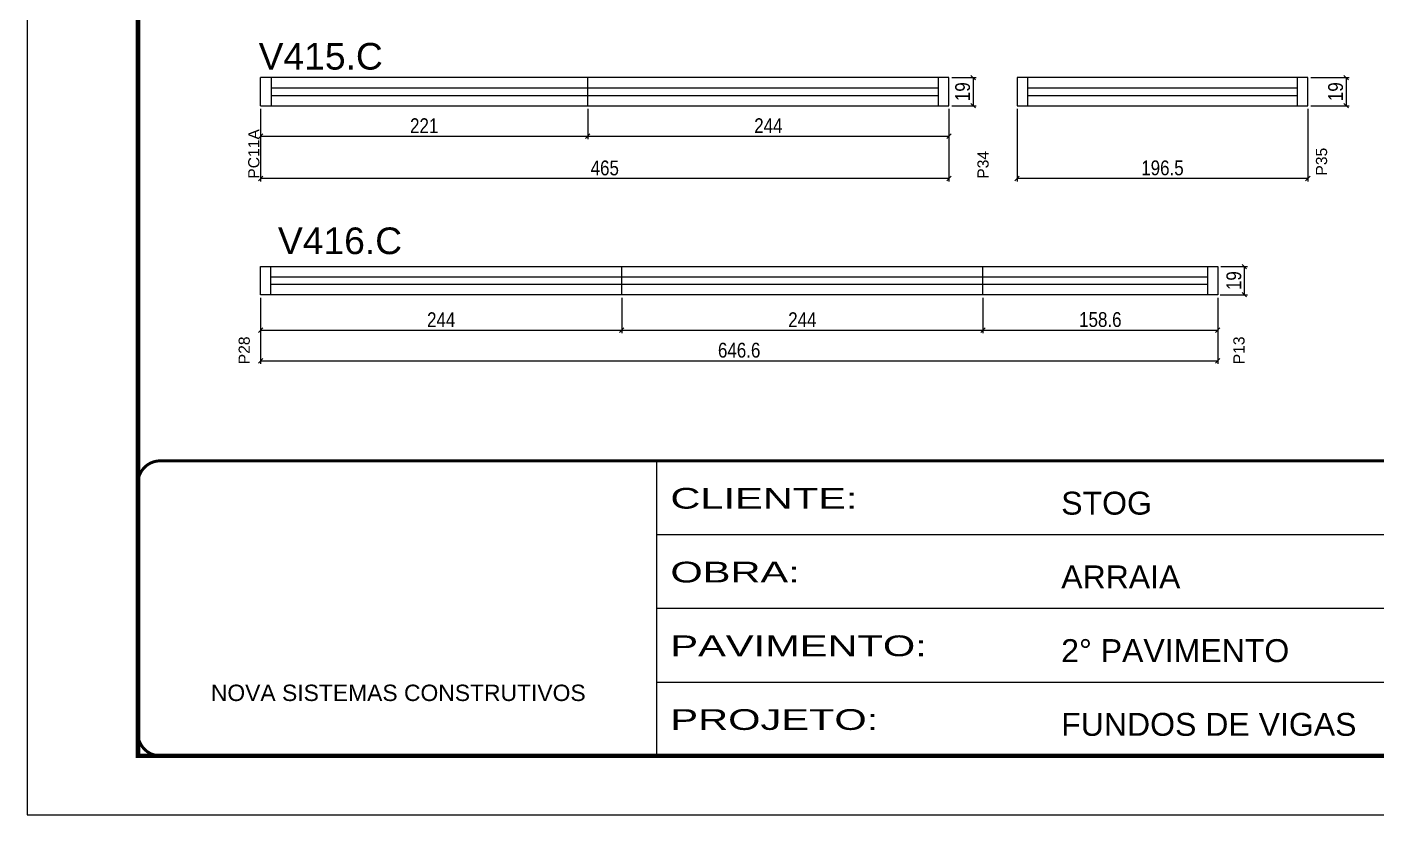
# Model space of a CAD drawing. Extents: x -3394 to 16474, y 3662 to 14397.
# Drawn here: x 7442 to 8354, y 12198 to 12730 of the extents above; entities that cross this region are included whole.
import ezdxf

# ---------------------------------------------------------------- set-up
doc = ezdxf.new("R2010")
doc.units = 0
doc.linetypes.add('CONTINUO', pattern=[0])
doc.linetypes.add('DASHED', pattern=[0.75, 0.5, -0.25])
doc.layers.get('0').update_dxf_attribs({"linetype": 'CONTINUOUS'})
doc.layers.get('Defpoints').update_dxf_attribs({"linetype": 'CONTINUOUS'})
for name, color, linetype in [('COTA', 241, 'CONTINUOUS'), ('NOMENCLATURA', 7, 'CONTINUOUS'), ('Painéis', 200, 'CONTINUOUS'), ('SARR_2.2x7', 40, 'CONTINUOUS')]:
    doc.layers.add(name, color=color, linetype=linetype)
doc.layers.add('Folhas', color=255, linetype='CONTINUOUS', lineweight=9)
doc.layers.add('SARRAFO DE PRESSAO', color=251, linetype='DASHED', lineweight=9)
doc.styles.add('ARIAL', font='arial.ttf')
doc.styles.add('COTA TECNICA', font='techl___.ttf', dxfattribs={"height": 10})
doc.styles.add('Tecnologia', font='')
doc.styles.get('Tecnologia').set_extended_font_data('Forgotten Futurist')
doc.dimstyles.new('PAINEL', dxfattribs={"dimtxt": 10, "dimasz": 3, "dimexe": 3, "dimexo": 3, "dimgap": 3, "dimtad": 1, "dimdec": 1, "dimzin": 12, "dimdsep": 46, "dimtxsty": 'COTA TECNICA', "dimblk1": 'OBLIQUE', "dimblk2": 'OBLIQUE', "dimsah": 1, "dimcen": 0.9, "dimclrd": 4, "dimclre": 4, "dimclrt": 240, "dimadec": 1, "dimazin": 3, "dimtfac": 1, "dimtdec": 1, "dimtmove": 0, "dimatfit": 3, "dimfxl": 1, "dimtolj": 1, "dimtzin": 12, "dimarcsym": 0})

# ---------------------------------------------------------------- blocks, each defined once
blk = doc.blocks.new('9999999999')
at = {"color": 30, "linetype": 'CONTINUO'}
for p, q in [((98564.56, 34230.21), (98564.56, 34429.45)), ((98564.56, 34379.64), (99583.98, 34379.64)), ((98564.56, 34329.83), (99487.98, 34329.83)), ((98564.56, 34280.02), (99487.98, 34280.02))]:
    blk.add_line(p, q, dxfattribs=at)
at = {"color": 30, "linetype": 'CONTINUO', "const_width": 2}
blk.add_lwpolyline([(99583.98, 34230.21), (99583.98, 34414.45, 0.414214), (99568.98, 34429.45), (98228.98, 34429.45, 0.414214), (98213.98, 34414.45), (98213.98, 34245.21, 0.414214), (98228.98, 34230.21), (99583.98, 34230.21)], format="xyb", dxfattribs=at)
at = {"layer": 'Folhas'}
blk.add_lwpolyline([(98138.98, 34190.21), (99623.98, 34190.21), (99623.98, 35240.21), (98138.98, 35240.21)], close=True, dxfattribs=at)
at = {"layer": 'Folhas', "color": 30, "const_width": 3}
blk.add_lwpolyline([(98213.98, 34230.21), (99583.98, 34230.21), (99583.98, 35200.21), (98213.98, 35200.21)], close=True, dxfattribs=at)
at = {"color": 7, "linetype": 'Continuous', "ltscale": 5, "style": 'ARIAL'}
for s, height, p in [('STOG', 15.483, (98837.68, 34393.13)), ('ARRAIA', 15.483, (98837.68, 34343.32)), ('2° PAVIMENTO', 15.4829, (98837.68, 34293.51)), ('NOVA SISTEMAS CONSTRUTIVOS', 11.0592, (98263.19, 34267.21)), ('FUNDOS DE VIGAS', 15.4829, (98837.68, 34243.7))]:
    blk.add_text(s, height=height, dxfattribs=at).set_placement(p)
at = {"layer": 'Folhas', "color": 7, "style": 'Tecnologia', "width": 1.5}
for s, p in [('CLIENTE:', (98573.65, 34397.17)), ('OBRA:', (98573.65, 34347.31)), ('PAVIMENTO:', (98573.65, 34297.5)), ('PROJETO:', (98573.65, 34247.69))]:
    blk.add_text(s, height=14, dxfattribs=at).set_placement(p)
blk = doc.blocks.new('_Oblique')
at = {"color": 0, "linetype": 'ByBlock', "lineweight": -2}
blk.add_line((-0.5, -0.5), (0.5, 0.5), dxfattribs=at)
blk = doc.blocks.new('*D84')
at = {"layer": 'COTA', "color": 4, "linetype": 'Continuous', "lineweight": -2, "transparency": 16777216}
for p, q in [((7600.02, 12675.11), (7600.02, 12654.58)), ((7821.06, 12675.11), (7821.06, 12654.58)), ((7600.02, 12656.58), (7821.06, 12656.58))]:
    blk.add_line(p, q, dxfattribs=at)
at = {"layer": 'Defpoints', "color": 0, "linetype": 'Continuous', "transparency": 16777216}
for p in [(7600.02, 12677.11), (7821.06, 12677.11), (7821.06, 12656.58)]:
    blk.add_point(p, dxfattribs=at)
at = {"layer": 'COTA', "color": 4, "linetype": 'Continuous', "lineweight": -2, "transparency": 16777216, "xscale": 3, "yscale": 3, "zscale": 3, "rotation": 180}
blk.add_blockref('_Oblique', (7600.02, 12656.58), dxfattribs=at)
at = {"layer": 'COTA', "color": 4, "linetype": 'Continuous', "lineweight": -2, "transparency": 16777216, "xscale": 3, "yscale": 3, "zscale": 3}
blk.add_blockref('_Oblique', (7821.06, 12656.58), dxfattribs=at)
at = {"layer": 'COTA', "color": 240, "linetype": 'Continuous', "transparency": 16777216, "insert": (7710.54, 12663.63), "char_height": 10, "attachment_point": 5, "style": 'COTA TECNICA'}
blk.add_mtext('\\A1;221', dxfattribs=at)
blk = doc.blocks.new('*D85')
at = {"layer": 'COTA', "color": 4, "linetype": 'Continuous', "lineweight": -2, "transparency": 16777216}
for p, q in [((7821.06, 12675.11), (7821.06, 12654.58)), ((8065.06, 12675.11), (8065.06, 12654.58)), ((7821.06, 12656.58), (8065.06, 12656.58))]:
    blk.add_line(p, q, dxfattribs=at)
at = {"layer": 'Defpoints', "color": 0, "linetype": 'Continuous', "transparency": 16777216}
for p in [(7821.06, 12677.11), (8065.06, 12677.11), (8065.06, 12656.58)]:
    blk.add_point(p, dxfattribs=at)
at = {"layer": 'COTA', "color": 4, "linetype": 'Continuous', "lineweight": -2, "transparency": 16777216, "xscale": 3, "yscale": 3, "zscale": 3, "rotation": 180}
blk.add_blockref('_Oblique', (7821.06, 12656.58), dxfattribs=at)
at = {"layer": 'COTA', "color": 4, "linetype": 'Continuous', "lineweight": -2, "transparency": 16777216, "xscale": 3, "yscale": 3, "zscale": 3}
blk.add_blockref('_Oblique', (8065.06, 12656.58), dxfattribs=at)
at = {"layer": 'COTA', "color": 240, "linetype": 'Continuous', "transparency": 16777216, "insert": (7943.06, 12663.65), "char_height": 10, "attachment_point": 5, "style": 'COTA TECNICA'}
blk.add_mtext('\\A1;244', dxfattribs=at)
blk = doc.blocks.new('*D86')
at = {"layer": 'COTA', "color": 4, "linetype": 'Continuous', "lineweight": -2, "transparency": 16777216}
for p, q in [((7600.02, 12675.11), (7600.02, 12625.94)), ((8065.06, 12675.11), (8065.06, 12625.94)), ((8065.06, 12627.94), (7600.02, 12627.94))]:
    blk.add_line(p, q, dxfattribs=at)
at = {"layer": 'Defpoints', "color": 0, "linetype": 'Continuous', "transparency": 16777216}
for p in [(7600.02, 12677.11), (8065.06, 12677.11), (7600.02, 12627.94)]:
    blk.add_point(p, dxfattribs=at)
at = {"layer": 'COTA', "color": 4, "linetype": 'Continuous', "lineweight": -2, "transparency": 16777216, "xscale": 3, "yscale": 3, "zscale": 3, "rotation": 180}
blk.add_blockref('_Oblique', (7600.02, 12627.94), dxfattribs=at)
at = {"layer": 'COTA', "color": 4, "linetype": 'Continuous', "lineweight": -2, "transparency": 16777216, "xscale": 3, "yscale": 3, "zscale": 3}
blk.add_blockref('_Oblique', (8065.06, 12627.94), dxfattribs=at)
at = {"layer": 'COTA', "color": 240, "linetype": 'Continuous', "transparency": 16777216, "insert": (7832.54, 12635.05), "char_height": 10, "attachment_point": 5, "style": 'COTA TECNICA'}
blk.add_mtext('\\A1;465', dxfattribs=at)
blk = doc.blocks.new('*D87')
at = {"layer": 'COTA', "color": 4, "linetype": 'Continuous', "lineweight": -2, "transparency": 16777216}
for p, q in [((8309.53, 12696.11), (8335.4, 12696.11)), ((8333.4, 12696.11), (8333.4, 12677.11)), ((8309.53, 12677.11), (8335.4, 12677.11))]:
    blk.add_line(p, q, dxfattribs=at)
at = {"layer": 'Defpoints', "color": 0, "linetype": 'Continuous', "transparency": 16777216}
for p in [(8307.53, 12696.11), (8307.53, 12677.11), (8333.4, 12677.11)]:
    blk.add_point(p, dxfattribs=at)
at = {"layer": 'COTA', "color": 4, "linetype": 'Continuous', "lineweight": -2, "transparency": 16777216, "xscale": 3, "yscale": 3, "zscale": 3}
for p, rotation in [((8333.4, 12696.11), 90), ((8333.4, 12677.11), 270)]:
    blk.add_blockref('_Oblique', p, dxfattribs=dict(at, rotation=rotation))
at = {"layer": 'COTA', "color": 240, "linetype": 'Continuous', "transparency": 16777216, "insert": (8326.31, 12686.61), "char_height": 10, "attachment_point": 5, "rotation": 90, "style": 'COTA TECNICA'}
blk.add_mtext('\\A1;19', dxfattribs=at)
blk = doc.blocks.new('*D88')
at = {"layer": 'COTA', "color": 4, "linetype": 'Continuous', "lineweight": -2, "transparency": 16777216}
for p, q in [((8111.06, 12675.11), (8111.06, 12625.94)), ((8307.53, 12675.11), (8307.53, 12625.94)), ((8307.53, 12627.94), (8111.06, 12627.94))]:
    blk.add_line(p, q, dxfattribs=at)
at = {"layer": 'Defpoints', "color": 0, "linetype": 'Continuous', "transparency": 16777216}
for p in [(8111.06, 12677.11), (8307.53, 12677.11), (8111.06, 12627.94)]:
    blk.add_point(p, dxfattribs=at)
at = {"layer": 'COTA', "color": 4, "linetype": 'Continuous', "lineweight": -2, "transparency": 16777216, "xscale": 3, "yscale": 3, "zscale": 3, "rotation": 180}
blk.add_blockref('_Oblique', (8111.06, 12627.94), dxfattribs=at)
at = {"layer": 'COTA', "color": 4, "linetype": 'Continuous', "lineweight": -2, "transparency": 16777216, "xscale": 3, "yscale": 3, "zscale": 3}
blk.add_blockref('_Oblique', (8307.53, 12627.94), dxfattribs=at)
at = {"layer": 'COTA', "color": 240, "linetype": 'Continuous', "transparency": 16777216, "insert": (8209.3, 12635.08), "char_height": 10, "attachment_point": 5, "style": 'COTA TECNICA'}
blk.add_mtext('\\A1;196.5', dxfattribs=at)
blk = doc.blocks.new('*D89')
at = {"layer": 'COTA', "color": 4, "linetype": 'Continuous', "lineweight": -2, "transparency": 16777216}
for p, q in [((7600.02, 12547.46), (7600.02, 12523.49)), ((7844.02, 12547.46), (7844.02, 12523.49)), ((7600.02, 12525.49), (7844.02, 12525.49))]:
    blk.add_line(p, q, dxfattribs=at)
at = {"layer": 'Defpoints', "color": 0, "linetype": 'Continuous', "transparency": 16777216}
for p in [(7600.02, 12549.46), (7844.02, 12549.46), (7844.02, 12525.49)]:
    blk.add_point(p, dxfattribs=at)
at = {"layer": 'COTA', "color": 4, "linetype": 'Continuous', "lineweight": -2, "transparency": 16777216, "xscale": 3, "yscale": 3, "zscale": 3, "rotation": 180}
blk.add_blockref('_Oblique', (7600.02, 12525.49), dxfattribs=at)
at = {"layer": 'COTA', "color": 4, "linetype": 'Continuous', "lineweight": -2, "transparency": 16777216, "xscale": 3, "yscale": 3, "zscale": 3}
blk.add_blockref('_Oblique', (7844.02, 12525.49), dxfattribs=at)
at = {"layer": 'COTA', "color": 240, "linetype": 'Continuous', "transparency": 16777216, "insert": (7722.02, 12532.56), "char_height": 10, "attachment_point": 5, "style": 'COTA TECNICA'}
blk.add_mtext('\\A1;244', dxfattribs=at)
blk = doc.blocks.new('*D90')
at = {"layer": 'COTA', "color": 4, "linetype": 'Continuous', "lineweight": -2, "transparency": 16777216}
for p, q in [((7844.02, 12547.46), (7844.02, 12523.49)), ((8088.02, 12547.46), (8088.02, 12523.49)), ((7844.02, 12525.49), (8088.02, 12525.49))]:
    blk.add_line(p, q, dxfattribs=at)
at = {"layer": 'Defpoints', "color": 0, "linetype": 'Continuous', "transparency": 16777216}
for p in [(7844.02, 12549.46), (8088.02, 12549.46), (8088.02, 12525.49)]:
    blk.add_point(p, dxfattribs=at)
at = {"layer": 'COTA', "color": 4, "linetype": 'Continuous', "lineweight": -2, "transparency": 16777216, "xscale": 3, "yscale": 3, "zscale": 3, "rotation": 180}
blk.add_blockref('_Oblique', (7844.02, 12525.49), dxfattribs=at)
at = {"layer": 'COTA', "color": 4, "linetype": 'Continuous', "lineweight": -2, "transparency": 16777216, "xscale": 3, "yscale": 3, "zscale": 3}
blk.add_blockref('_Oblique', (8088.02, 12525.49), dxfattribs=at)
at = {"layer": 'COTA', "color": 240, "linetype": 'Continuous', "transparency": 16777216, "insert": (7966.02, 12532.56), "char_height": 10, "attachment_point": 5, "style": 'COTA TECNICA'}
blk.add_mtext('\\A1;244', dxfattribs=at)
blk = doc.blocks.new('*D91')
at = {"layer": 'COTA', "color": 4, "linetype": 'Continuous', "lineweight": -2, "transparency": 16777216}
for p, q in [((8088.02, 12547.46), (8088.02, 12523.49)), ((8246.66, 12547.46), (8246.66, 12523.49)), ((8088.02, 12525.49), (8246.66, 12525.49))]:
    blk.add_line(p, q, dxfattribs=at)
at = {"layer": 'Defpoints', "color": 0, "linetype": 'Continuous', "transparency": 16777216}
for p in [(8088.02, 12549.46), (8246.66, 12549.46), (8246.66, 12525.49)]:
    blk.add_point(p, dxfattribs=at)
at = {"layer": 'COTA', "color": 4, "linetype": 'Continuous', "lineweight": -2, "transparency": 16777216, "xscale": 3, "yscale": 3, "zscale": 3, "rotation": 180}
blk.add_blockref('_Oblique', (8088.02, 12525.49), dxfattribs=at)
at = {"layer": 'COTA', "color": 4, "linetype": 'Continuous', "lineweight": -2, "transparency": 16777216, "xscale": 3, "yscale": 3, "zscale": 3}
blk.add_blockref('_Oblique', (8246.66, 12525.49), dxfattribs=at)
at = {"layer": 'COTA', "color": 240, "linetype": 'Continuous', "transparency": 16777216, "insert": (8167.34, 12532.62), "char_height": 10, "attachment_point": 5, "style": 'COTA TECNICA'}
blk.add_mtext('\\A1;158.6', dxfattribs=at)
blk = doc.blocks.new('*D92')
at = {"layer": 'COTA', "color": 4, "linetype": 'Continuous', "lineweight": -2, "transparency": 16777216}
for p, q in [((7600.02, 12547.46), (7600.02, 12502.83)), ((8246.66, 12547.46), (8246.66, 12502.83)), ((7600.02, 12504.83), (8246.66, 12504.83))]:
    blk.add_line(p, q, dxfattribs=at)
at = {"layer": 'Defpoints', "color": 0, "linetype": 'Continuous', "transparency": 16777216}
for p in [(7600.02, 12549.46), (8246.66, 12549.46), (8246.66, 12504.83)]:
    blk.add_point(p, dxfattribs=at)
at = {"layer": 'COTA', "color": 4, "linetype": 'Continuous', "lineweight": -2, "transparency": 16777216, "xscale": 3, "yscale": 3, "zscale": 3, "rotation": 180}
blk.add_blockref('_Oblique', (7600.02, 12504.83), dxfattribs=at)
at = {"layer": 'COTA', "color": 4, "linetype": 'Continuous', "lineweight": -2, "transparency": 16777216, "xscale": 3, "yscale": 3, "zscale": 3}
blk.add_blockref('_Oblique', (8246.66, 12504.83), dxfattribs=at)
at = {"layer": 'COTA', "color": 240, "linetype": 'Continuous', "transparency": 16777216, "insert": (7923.34, 12511.93), "char_height": 10, "attachment_point": 5, "style": 'COTA TECNICA'}
blk.add_mtext('\\A1;646.6', dxfattribs=at)
blk = doc.blocks.new('*D93')
at = {"layer": 'COTA', "color": 4, "linetype": 'Continuous', "lineweight": -2, "transparency": 16777216}
for p, q in [((8248.66, 12568.46), (8266.65, 12568.46)), ((8264.65, 12549.46), (8264.65, 12568.46)), ((8248.38, 12549.46), (8266.65, 12549.46))]:
    blk.add_line(p, q, dxfattribs=at)
at = {"layer": 'Defpoints', "color": 0, "linetype": 'Continuous', "transparency": 16777216}
for p in [(8246.66, 12568.46), (8264.65, 12568.46), (8246.38, 12549.46)]:
    blk.add_point(p, dxfattribs=at)
at = {"layer": 'COTA', "color": 4, "linetype": 'Continuous', "lineweight": -2, "transparency": 16777216, "xscale": 3, "yscale": 3, "zscale": 3}
for p, rotation in [((8264.65, 12568.46), 90), ((8264.65, 12549.46), 270)]:
    blk.add_blockref('_Oblique', p, dxfattribs=dict(at, rotation=rotation))
at = {"layer": 'COTA', "color": 240, "linetype": 'Continuous', "transparency": 16777216, "insert": (8257.56, 12558.96), "char_height": 10, "attachment_point": 5, "rotation": 90, "style": 'COTA TECNICA'}
blk.add_mtext('\\A1;19', dxfattribs=at)
blk = doc.blocks.new('*D342')
at = {"layer": 'COTA', "color": 4, "linetype": 'Continuous', "lineweight": -2, "transparency": 16777216}
for p, q in [((8067.06, 12696.11), (8083.42, 12696.11)), ((8081.42, 12696.11), (8081.42, 12677.11)), ((8067.06, 12677.11), (8083.42, 12677.11))]:
    blk.add_line(p, q, dxfattribs=at)
at = {"layer": 'Defpoints', "color": 0, "linetype": 'Continuous', "transparency": 16777216}
for p in [(8065.06, 12696.11), (8065.06, 12677.11), (8081.42, 12677.11)]:
    blk.add_point(p, dxfattribs=at)
at = {"layer": 'COTA', "color": 4, "linetype": 'Continuous', "lineweight": -2, "transparency": 16777216, "xscale": 3, "yscale": 3, "zscale": 3}
for p, rotation in [((8081.42, 12696.11), 90), ((8081.42, 12677.11), 270)]:
    blk.add_blockref('_Oblique', p, dxfattribs=dict(at, rotation=rotation))
at = {"layer": 'COTA', "color": 240, "linetype": 'Continuous', "transparency": 16777216, "insert": (8074.33, 12686.61), "char_height": 10, "attachment_point": 5, "rotation": 90, "style": 'COTA TECNICA'}
blk.add_mtext('\\A1;19', dxfattribs=at)

msp = doc.modelspace()

# ---------------------------------------------------------------- linework, layer by layer
at = {"layer": 'Painéis', "linetype": 'Continuous'}
for p, q in [((8065.06, 12696.11), (7600.02, 12696.11)), ((7600.02, 12677.11), (7600.02, 12696.11)), ((7821.06, 12677.11), (7821.06, 12696.11)), ((8065.06, 12677.11), (8065.06, 12696.11)), ((7600.02, 12677.11), (8065.06, 12677.11)), ((7600.02, 12549.46), (7600.02, 12568.46)), ((7600.02, 12568.46), (8246.66, 12568.46)), ((7844.02, 12549.46), (7844.02, 12568.46)), ((8088.02, 12549.46), (8088.02, 12568.46)), ((8246.66, 12568.46), (8246.66, 12549.46)), ((8246.58, 12561.46), (8246.66, 12561.46)), ((8246.66, 12549.46), (7600.02, 12549.46))]:
    msp.add_line(p, q, dxfattribs=at)
msp.add_lwpolyline([(8111.06, 12677.11), (8307.53, 12677.11), (8307.53, 12696.11), (8111.06, 12696.11)], close=True, dxfattribs=at)
at = {"layer": 'SARR_2.2x7', "ltscale": 25}
for p, q in [((7607.06, 12696.11), (7607.06, 12677.11)), ((8058.06, 12677.11), (8058.06, 12696.11)), ((8118.06, 12696.11), (8118.06, 12677.11)), ((8300.53, 12677.11), (8300.53, 12696.11)), ((7821.06, 12689.11), (7607.06, 12689.11)), ((8058.06, 12689.11), (7821.06, 12689.11)), ((8300.53, 12689.11), (8118.06, 12689.11)), ((7607.06, 12684.11), (7821.06, 12684.11)), ((7821.06, 12684.11), (8058.06, 12684.11)), ((8118.06, 12684.11), (8300.53, 12684.11)), ((7607.02, 12549.46), (7607.02, 12568.46)), ((8239.66, 12568.46), (8239.66, 12549.46)), ((7607.02, 12561.46), (7844.02, 12561.46)), ((7844.02, 12561.46), (8088.02, 12561.46)), ((8088.02, 12561.46), (8239.58, 12561.46)), ((7844.02, 12556.46), (7607.02, 12556.46)), ((8088.02, 12556.46), (7844.02, 12556.46)), ((8239.66, 12556.46), (8088.02, 12556.46))]:
    msp.add_line(p, q, dxfattribs=at)

# ---------------------------------------------------------------- block references
at = {"layer": 'SARRAFO DE PRESSAO', "color": 6, "linetype": 'ByBlock'}
msp.add_blockref('9999999999', (-90696.77, -21992.23), dxfattribs=at)

# ---------------------------------------------------------------- texts
at = {"layer": 'NOMENCLATURA', "linetype": 'Continuous', "style": 'ARIAL'}
for s, p in [('V415.C', (7598.71, 12701.55)), ('V416.C', (7611.75, 12576.88))]:
    msp.add_text(s, height=18, dxfattribs=at).set_placement(p)
for s, p in [('PC11A', (7599.2, 12627.8)), ('P34', (8091.86, 12627.8)), ('P35', (8320.54, 12629.93)), ('P28', (7592.73, 12502.46)), ('P13', (8264.75, 12502.46))]:
    msp.add_text(s, height=7.567, rotation=90, dxfattribs=at).set_placement(p)

# ---------------------------------------------------------------- dimensions: what is measured, and where the dimension line sits
at = {"layer": 'COTA', "linetype": 'Continuous'}
for base, p1, p2, picture, middle in [((8081.42, 12677.11), (8065.06, 12696.11), (8065.06, 12677.11), '*D342', (8074.33, 12686.61)), ((8333.4, 12677.11), (8307.53, 12696.11), (8307.53, 12677.11), '*D87', (8326.31, 12686.61)), ((8264.65, 12568.46), (8246.38, 12549.46), (8246.66, 12568.46), '*D93', (8257.56, 12558.96))]:
    dim = msp.add_linear_dim(base=base, p1=p1, p2=p2, angle=90, dimstyle='PAINEL', override={"dimexe": 2, "dimexo": 2, "dimgap": 2, "dimadec": 8, "dimtix": 1, "dimatfit": 2, "dimldrblk": 'Oblique'}, dxfattribs=at)
    dim.commit()
    dim.dimension.update_dxf_attribs({"geometry": picture, "text_midpoint": middle})
for base, p1, p2, override, picture, middle in [((7821.06, 12656.58), (7600.02, 12677.11), (7821.06, 12677.11), {"dimexe": 2, "dimexo": 2, "dimgap": 2, "dimadec": 8, "dimtix": 1, "dimatfit": 2, "dimldrblk": 'Oblique'}, '*D84', (7710.54, 12663.63)), ((7600.02, 12627.94), (8065.06, 12677.11), (7600.02, 12677.11), {"dimexe": 2, "dimexo": 2, "dimgap": 2, "dimadec": 8, "dimtix": 1, "dimatfit": 2, "dimldrblk": 'Oblique'}, '*D86', (7832.54, 12635.05)), ((8065.06, 12656.58), (7821.06, 12677.11), (8065.06, 12677.11), {"dimexe": 2, "dimexo": 2, "dimgap": 2, "dimadec": 8, "dimtix": 1, "dimtmove": 1, "dimatfit": 2, "dimldrblk": 'Oblique'}, '*D85', (7943.06, 12663.65)), ((8111.06, 12627.94), (8307.53, 12677.11), (8111.06, 12677.11), {"dimexe": 2, "dimexo": 2, "dimgap": 2, "dimadec": 8, "dimtix": 1, "dimatfit": 2, "dimldrblk": 'Oblique'}, '*D88', (8209.3, 12635.08)), ((7844.02, 12525.49), (7600.02, 12549.46), (7844.02, 12549.46), {"dimexe": 2, "dimexo": 2, "dimgap": 2, "dimadec": 8, "dimtix": 1, "dimatfit": 2, "dimldrblk": 'Oblique'}, '*D89', (7722.02, 12532.56)), ((8246.66, 12504.83), (7600.02, 12549.46), (8246.66, 12549.46), {"dimexe": 2, "dimexo": 2, "dimgap": 2, "dimadec": 8, "dimtix": 1, "dimatfit": 2, "dimldrblk": 'Oblique'}, '*D92', (7923.34, 12511.93)), ((8088.02, 12525.49), (7844.02, 12549.46), (8088.02, 12549.46), {"dimexe": 2, "dimexo": 2, "dimgap": 2, "dimadec": 8, "dimtix": 1, "dimatfit": 2, "dimldrblk": 'Oblique'}, '*D90', (7966.02, 12532.56)), ((8246.66, 12525.49), (8088.02, 12549.46), (8246.66, 12549.46), {"dimexe": 2, "dimexo": 2, "dimgap": 2, "dimadec": 8, "dimtix": 1, "dimatfit": 2, "dimldrblk": 'Oblique'}, '*D91', (8167.34, 12532.62))]:
    dim = msp.add_linear_dim(base=base, p1=p1, p2=p2, dimstyle='PAINEL', override=override, dxfattribs=at)
    dim.commit()
    dim.dimension.update_dxf_attribs({"geometry": picture, "text_midpoint": middle})

doc.saveas('drawing.dxf')
